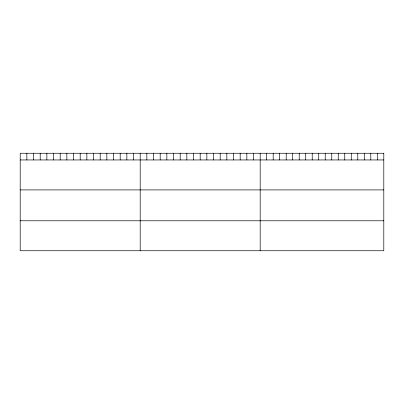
<?xml version="1.0" encoding="UTF-8"?>
<svg xmlns="http://www.w3.org/2000/svg" width="404" height="404" viewBox="0 0 404 404"><rect width="100%" height="100%" fill="white"/><g stroke="black" fill="none" stroke-linecap="round" stroke-linejoin="round"><path stroke-width="0.61" d="M20.2 159.949L383.8 159.949M20.2 189.91L383.8 189.91M20.2 220.781L383.8 220.781M377.296 153.257L377.296 159.949M370.786 153.257L370.786 159.949M364.282 153.257L364.282 159.949M357.772 153.257L357.772 159.949M351.268 153.257L351.268 159.949M344.758 153.257L344.758 159.949M338.254 153.257L338.254 159.949M331.75 153.257L331.75 159.949M325.24 153.257L325.24 159.949M318.736 153.257L318.736 159.949M312.226 153.257L312.226 159.949M305.722 153.257L305.722 159.949M299.218 153.257L299.218 159.949M292.708 153.257L292.708 159.949M286.204 153.257L286.204 159.949M279.694 153.257L279.694 159.949M273.19 153.257L273.19 159.949M266.68 153.257L266.68 159.949M260.176 153.257L260.176 250.743M253.51 153.257L253.51 159.949M246.844 153.257L246.844 159.949M240.178 153.257L240.178 159.949M233.512 153.257L233.512 159.949M226.846 153.257L226.846 159.949M220.18 153.257L220.18 159.949M213.514 153.257L213.514 159.949M206.848 153.257L206.848 159.949M200.182 153.257L200.182 159.949M193.516 153.257L193.516 159.949M186.85 153.257L186.85 159.949M180.184 153.257L180.184 159.949M173.518 153.257L173.518 159.949M166.852 153.257L166.852 159.949M160.186 153.257L160.186 159.949M153.52 153.257L153.52 159.949M146.854 153.257L146.854 159.949M140.188 153.257L140.188 250.743M133.522 153.257L133.522 159.949M126.856 153.257L126.856 159.949M120.19 153.257L120.19 159.949M113.524 153.257L113.524 159.949M106.858 153.257L106.858 159.949M100.192 153.257L100.192 159.949M93.526 153.257L93.526 159.949M86.86 153.257L86.86 159.949M80.194 153.257L80.194 159.949M73.528 153.257L73.528 159.949M66.862 153.257L66.862 159.949M60.196 153.257L60.196 159.949M53.53 153.257L53.53 159.949M46.864 153.257L46.864 159.949M40.198 153.257L40.198 159.949M33.532 153.257L33.532 159.949M26.866 153.257L26.866 159.949M383.8 153.257L20.2 153.257L20.2 250.743L383.8 250.743L383.8 153.257"/></g></svg>
